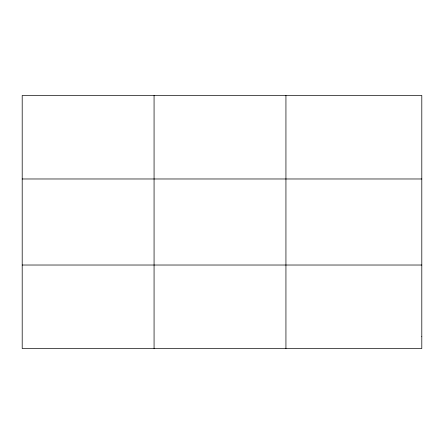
<?xml version="1.0" encoding="UTF-8"?>
<svg xmlns="http://www.w3.org/2000/svg" width="444" height="444" viewBox="0 0 444 444"><rect width="100%" height="100%" fill="white"/><g stroke="black" fill="none" stroke-linecap="round" stroke-linejoin="round"><path stroke-width="0.67" d="M154.068 95.466L154.068 348.534M285.936 95.466L285.936 348.534M22.2 178.976L421.8 178.976M22.2 265.024L421.8 265.024M421.8 336.608L421.8 348.534L22.2 348.534L22.2 95.466L421.8 95.466L421.8 336.608"/></g></svg>
